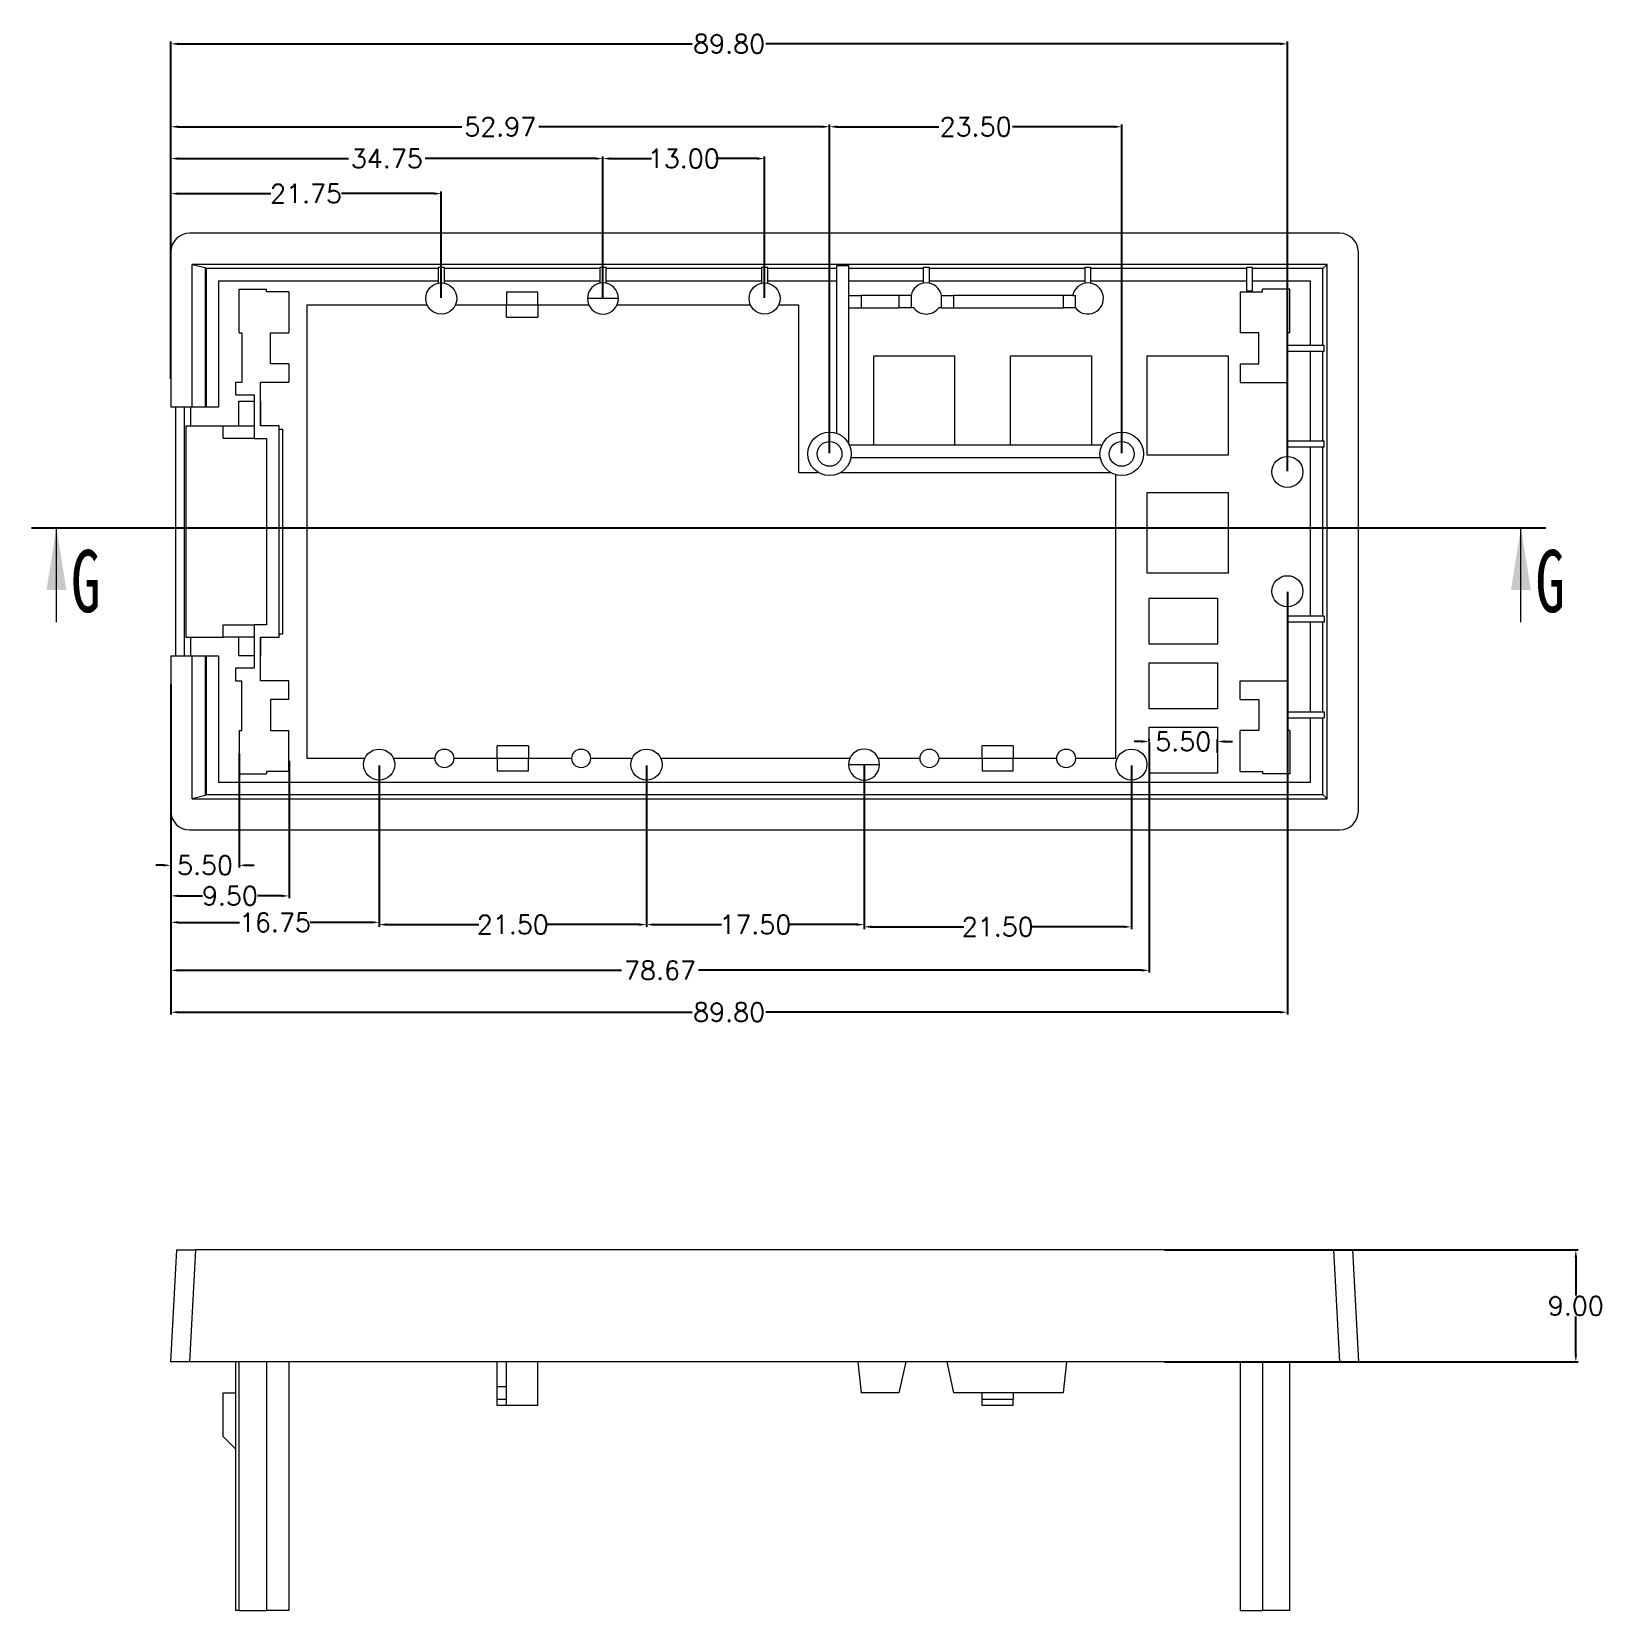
# Model space of a CAD drawing. Header units: inches. Extents: x 1113 to 3281, y 573 to 1166.
# Drawn here: x 2843.9 to 2970.2, y 758.8 to 885.8 of the extents above; entities that cross this region are included whole.
import ezdxf

# ---------------------------------------------------------------- set-up
doc = ezdxf.new("R2010")
doc.units = ezdxf.units.IN
doc.styles.add('SLDTEXTSTYLE6', font='TXT', dxfattribs={"width": 0.7})
doc.styles.get("Standard").update_dxf_attribs({"font": 'txt', "bigfont": 'gbcbig.shx'})
doc.dimstyles.new('2', dxfattribs={"dimtxt": 1.5, "dimasz": 0.6, "dimexe": 0.18, "dimexo": 0.0625, "dimgap": 0.09, "dimtad": 0, "dimtih": 1, "dimtoh": 1, "dimzin": 0, "dimdsep": 46, "dimtxsty": 'Standard', "dimcen": 0, "dimadec": 0, "dimazin": 2, "dimtfac": 1, "dimtofl": 0, "dimtmove": 0, "dimatfit": 3, "dimfxl": 0, "dimtolj": 1, "dimtzin": 0, "dimarcsym": 0})

# ---------------------------------------------------------------- blocks, each defined once
blk = doc.blocks.new('*D466')
at = {"color": 0, "lineweight": -2, "transparency": 16777216}
for p, q in [((2855.12, 827.71), (2855.12, 818.54)), ((2860.62, 827.71), (2860.62, 818.54)), ((2854.52, 818.72), (2853.92, 818.72)), ((2861.22, 818.72), (2861.82, 818.72))]:
    blk.add_line(p, q, dxfattribs=at)
at = {"color": 0, "transparency": 16777216}
for points in [[(2854.52, 818.82), (2854.52, 818.62), (2855.12, 818.72)], [(2861.22, 818.82), (2861.22, 818.62), (2860.62, 818.72)]]:
    blk.add_solid(points, dxfattribs=at)
at = {"layer": 'Defpoints', "color": 0, "transparency": 16777216}
for p in [(2855.12, 827.78), (2860.62, 827.78), (2860.62, 818.72)]:
    blk.add_point(p, dxfattribs=at)
at = {"color": 0, "transparency": 16777216, "insert": (2857.87, 818.72), "char_height": 1.5, "attachment_point": 5}
blk.add_mtext('\\A1;5.50', dxfattribs=at)
blk = doc.blocks.new('*D467')
at = {"color": 0, "lineweight": -2, "transparency": 16777216}
for p, q in [((2855.12, 828.32), (2855.12, 816.08)), ((2864.62, 827.12), (2864.62, 816.08)), ((2855.72, 816.26), (2857.65, 816.26)), ((2864.02, 816.26), (2862.08, 816.26))]:
    blk.add_line(p, q, dxfattribs=at)
at = {"color": 0, "transparency": 16777216}
for points in [[(2855.72, 816.36), (2855.72, 816.16), (2855.12, 816.26)], [(2864.02, 816.36), (2864.02, 816.16), (2864.62, 816.26)]]:
    blk.add_solid(points, dxfattribs=at)
at = {"layer": 'Defpoints', "color": 0, "transparency": 16777216}
for p in [(2855.12, 828.38), (2864.62, 827.18), (2864.62, 816.26)]:
    blk.add_point(p, dxfattribs=at)
at = {"color": 0, "transparency": 16777216, "insert": (2859.87, 816.26), "char_height": 1.5, "attachment_point": 5}
blk.add_mtext('\\A1;9.50', dxfattribs=at)
blk = doc.blocks.new('*D468')
at = {"color": 0, "lineweight": -2, "transparency": 16777216}
for p, q in [((2855.12, 829.26), (2855.12, 813.95)), ((2871.87, 826.76), (2871.87, 813.95)), ((2855.72, 814.13), (2860.65, 814.13)), ((2871.27, 814.13), (2866.33, 814.13))]:
    blk.add_line(p, q, dxfattribs=at)
at = {"color": 0, "transparency": 16777216}
for points in [[(2855.72, 814.23), (2855.72, 814.03), (2855.12, 814.13)], [(2871.27, 814.23), (2871.27, 814.03), (2871.87, 814.13)]]:
    blk.add_solid(points, dxfattribs=at)
at = {"layer": 'Defpoints', "color": 0, "transparency": 16777216}
for p in [(2855.12, 829.32), (2871.87, 826.82), (2871.87, 814.13)]:
    blk.add_point(p, dxfattribs=at)
at = {"color": 0, "transparency": 16777216, "insert": (2863.49, 814.13), "char_height": 1.5, "attachment_point": 5}
blk.add_mtext('\\A1;16.75', dxfattribs=at)
blk = doc.blocks.new('*D469')
at = {"color": 0, "lineweight": -2, "transparency": 16777216}
for p, q in [((2871.87, 826.76), (2871.87, 813.77)), ((2893.37, 826.76), (2893.37, 813.77)), ((2872.47, 813.95), (2879.9, 813.95)), ((2892.77, 813.95), (2885.33, 813.95))]:
    blk.add_line(p, q, dxfattribs=at)
at = {"color": 0, "transparency": 16777216}
for points in [[(2872.47, 814.05), (2872.47, 813.85), (2871.87, 813.95)], [(2892.77, 814.05), (2892.77, 813.85), (2893.37, 813.95)]]:
    blk.add_solid(points, dxfattribs=at)
at = {"layer": 'Defpoints', "color": 0, "transparency": 16777216}
for p in [(2871.87, 826.82), (2893.37, 826.82), (2893.37, 813.95)]:
    blk.add_point(p, dxfattribs=at)
at = {"color": 0, "transparency": 16777216, "insert": (2882.62, 813.95), "char_height": 1.5, "attachment_point": 5}
blk.add_mtext('\\A1;21.50', dxfattribs=at)
blk = doc.blocks.new('*D470')
at = {"color": 0, "lineweight": -2, "transparency": 16777216}
for p, q in [((2893.37, 826.7), (2893.37, 813.77)), ((2910.87, 826.76), (2910.87, 813.77)), ((2893.97, 813.95), (2899.4, 813.95)), ((2910.27, 813.95), (2904.83, 813.95))]:
    blk.add_line(p, q, dxfattribs=at)
at = {"color": 0, "transparency": 16777216}
for points in [[(2893.97, 814.05), (2893.97, 813.85), (2893.37, 813.95)], [(2910.27, 814.05), (2910.27, 813.85), (2910.87, 813.95)]]:
    blk.add_solid(points, dxfattribs=at)
at = {"layer": 'Defpoints', "color": 0, "transparency": 16777216}
for p in [(2893.37, 826.76), (2910.87, 826.82), (2910.87, 813.95)]:
    blk.add_point(p, dxfattribs=at)
at = {"color": 0, "transparency": 16777216, "insert": (2902.12, 813.95), "char_height": 1.5, "attachment_point": 5}
blk.add_mtext('\\A1;17.50', dxfattribs=at)
blk = doc.blocks.new('*D471')
at = {"color": 0, "lineweight": -2, "transparency": 16777216}
for p, q in [((2910.87, 826.76), (2910.87, 813.59)), ((2932.37, 826.76), (2932.37, 813.59)), ((2911.47, 813.77), (2918.9, 813.77)), ((2931.77, 813.77), (2924.33, 813.77))]:
    blk.add_line(p, q, dxfattribs=at)
at = {"color": 0, "transparency": 16777216}
for points in [[(2911.47, 813.87), (2911.47, 813.67), (2910.87, 813.77)], [(2931.77, 813.87), (2931.77, 813.67), (2932.37, 813.77)]]:
    blk.add_solid(points, dxfattribs=at)
at = {"layer": 'Defpoints', "color": 0, "transparency": 16777216}
for p in [(2910.87, 826.82), (2932.37, 826.82), (2932.37, 813.77)]:
    blk.add_point(p, dxfattribs=at)
at = {"color": 0, "transparency": 16777216, "insert": (2921.62, 813.77), "char_height": 1.5, "attachment_point": 5}
blk.add_mtext('\\A1;21.50', dxfattribs=at)
blk = doc.blocks.new('*D472')
at = {"color": 0, "lineweight": -2, "transparency": 16777216}
for p, q in [((2855.12, 829.2), (2855.12, 810.09)), ((2933.79, 828.61), (2933.79, 810.09)), ((2855.72, 810.27), (2891.37, 810.27)), ((2933.19, 810.27), (2897.55, 810.27))]:
    blk.add_line(p, q, dxfattribs=at)
at = {"color": 0, "transparency": 16777216}
for points in [[(2855.72, 810.37), (2855.72, 810.17), (2855.12, 810.27)], [(2933.19, 810.37), (2933.19, 810.17), (2933.79, 810.27)]]:
    blk.add_solid(points, dxfattribs=at)
at = {"layer": 'Defpoints', "color": 0, "transparency": 16777216}
for p in [(2855.12, 829.26), (2933.79, 828.68), (2933.79, 810.27)]:
    blk.add_point(p, dxfattribs=at)
at = {"color": 0, "transparency": 16777216, "insert": (2894.46, 810.27), "char_height": 1.5, "attachment_point": 5}
blk.add_mtext('\\A1;78.67', dxfattribs=at)
blk = doc.blocks.new('*D473')
at = {"color": 0, "lineweight": -2, "transparency": 16777216}
for p, q in [((2933.19, 828.68), (2932.59, 828.68)), ((2933.79, 828.74), (2933.79, 828.86)), ((2939.29, 827.76), (2939.29, 828.86)), ((2939.89, 828.68), (2940.49, 828.68))]:
    blk.add_line(p, q, dxfattribs=at)
at = {"color": 0, "transparency": 16777216}
for points in [[(2933.19, 828.78), (2933.19, 828.58), (2933.79, 828.68)], [(2939.89, 828.78), (2939.89, 828.58), (2939.29, 828.68)]]:
    blk.add_solid(points, dxfattribs=at)
at = {"layer": 'Defpoints', "color": 0, "transparency": 16777216}
for p in [(2933.79, 828.68), (2933.79, 828.68), (2939.29, 827.7)]:
    blk.add_point(p, dxfattribs=at)
at = {"color": 0, "transparency": 16777216, "insert": (2936.54, 828.68), "char_height": 1.5, "attachment_point": 5}
blk.add_mtext('\\A1;5.50', dxfattribs=at)
blk = doc.blocks.new('*D474')
at = {"color": 0, "lineweight": -2, "transparency": 16777216}
for p, q in [((2944.92, 840.71), (2944.92, 806.72)), ((2855.12, 833.27), (2855.12, 806.72)), ((2855.72, 806.9), (2897.05, 806.9)), ((2944.32, 806.9), (2902.98, 806.9))]:
    blk.add_line(p, q, dxfattribs=at)
at = {"color": 0, "transparency": 16777216}
for points in [[(2855.72, 807), (2855.72, 806.8), (2855.12, 806.9)], [(2944.32, 807), (2944.32, 806.8), (2944.92, 806.9)]]:
    blk.add_solid(points, dxfattribs=at)
at = {"layer": 'Defpoints', "color": 0, "transparency": 16777216}
for p in [(2944.92, 840.77), (2855.12, 833.33), (2855.12, 806.9)]:
    blk.add_point(p, dxfattribs=at)
at = {"color": 0, "transparency": 16777216, "insert": (2900.02, 806.9), "char_height": 1.5, "attachment_point": 5}
blk.add_mtext('\\A1;89.80', dxfattribs=at)
blk = doc.blocks.new('*D475')
at = {"color": 0, "lineweight": -2, "transparency": 16777216}
for p, q in [((2855.12, 863), (2855.12, 872.94)), ((2855.72, 872.76), (2863.15, 872.76)), ((2876.27, 872.76), (2868.83, 872.76)), ((2876.87, 864.38), (2876.87, 872.94))]:
    blk.add_line(p, q, dxfattribs=at)
at = {"color": 0, "transparency": 16777216}
for points in [[(2855.72, 872.86), (2855.72, 872.66), (2855.12, 872.76)], [(2876.27, 872.86), (2876.27, 872.66), (2876.87, 872.76)]]:
    blk.add_solid(points, dxfattribs=at)
at = {"layer": 'Defpoints', "color": 0, "transparency": 16777216}
for p in [(2876.87, 872.76), (2876.87, 864.32), (2855.12, 862.94)]:
    blk.add_point(p, dxfattribs=at)
at = {"color": 0, "transparency": 16777216, "insert": (2865.99, 872.76), "char_height": 1.5, "attachment_point": 5}
blk.add_mtext('\\A1;21.75', dxfattribs=at)
blk = doc.blocks.new('*D476')
at = {"color": 0, "lineweight": -2, "transparency": 16777216}
for p, q in [((2855.12, 861.89), (2855.12, 875.76)), ((2855.72, 875.58), (2869.4, 875.58)), ((2889.27, 875.58), (2875.58, 875.58)), ((2889.87, 864.38), (2889.87, 875.76))]:
    blk.add_line(p, q, dxfattribs=at)
at = {"color": 0, "transparency": 16777216}
for points in [[(2855.72, 875.68), (2855.72, 875.48), (2855.12, 875.58)], [(2889.27, 875.68), (2889.27, 875.48), (2889.87, 875.58)]]:
    blk.add_solid(points, dxfattribs=at)
at = {"layer": 'Defpoints', "color": 0, "transparency": 16777216}
for p in [(2889.87, 875.58), (2889.87, 864.32), (2855.12, 861.82)]:
    blk.add_point(p, dxfattribs=at)
at = {"color": 0, "transparency": 16777216, "insert": (2872.49, 875.58), "char_height": 1.5, "attachment_point": 5}
blk.add_mtext('\\A1;34.75', dxfattribs=at)
blk = doc.blocks.new('*D477')
at = {"color": 0, "lineweight": -2, "transparency": 16777216}
for p, q in [((2889.87, 864.38), (2889.87, 875.76)), ((2890.47, 875.58), (2893.78, 875.58)), ((2902.27, 875.58), (2898.96, 875.58)), ((2902.87, 864.38), (2902.87, 875.76))]:
    blk.add_line(p, q, dxfattribs=at)
at = {"color": 0, "transparency": 16777216}
for points in [[(2890.47, 875.68), (2890.47, 875.48), (2889.87, 875.58)], [(2902.27, 875.68), (2902.27, 875.48), (2902.87, 875.58)]]:
    blk.add_solid(points, dxfattribs=at)
at = {"layer": 'Defpoints', "color": 0, "transparency": 16777216}
for p in [(2902.87, 875.58), (2889.87, 864.32), (2902.87, 864.32)]:
    blk.add_point(p, dxfattribs=at)
at = {"color": 0, "transparency": 16777216, "insert": (2896.37, 875.58), "char_height": 1.5, "attachment_point": 5}
blk.add_mtext('\\A1;13.00', dxfattribs=at)
blk = doc.blocks.new('*D478')
at = {"color": 0, "lineweight": -2, "transparency": 16777216}
for p, q in [((2855.12, 857.86), (2855.12, 878.32)), ((2855.72, 878.14), (2878.52, 878.14)), ((2907.49, 878.14), (2884.7, 878.14)), ((2908.09, 851.88), (2908.09, 878.32))]:
    blk.add_line(p, q, dxfattribs=at)
at = {"color": 0, "transparency": 16777216}
for points in [[(2855.72, 878.24), (2855.72, 878.04), (2855.12, 878.14)], [(2907.49, 878.24), (2907.49, 878.04), (2908.09, 878.14)]]:
    blk.add_solid(points, dxfattribs=at)
at = {"layer": 'Defpoints', "color": 0, "transparency": 16777216}
for p in [(2908.09, 878.14), (2855.12, 857.8), (2908.09, 851.82)]:
    blk.add_point(p, dxfattribs=at)
at = {"color": 0, "transparency": 16777216, "insert": (2881.61, 878.14), "char_height": 1.5, "attachment_point": 5}
blk.add_mtext('\\A1;52.97', dxfattribs=at)
blk = doc.blocks.new('*D479')
at = {"color": 0, "lineweight": -2, "transparency": 16777216}
for p, q in [((2908.09, 851.88), (2908.09, 878.32)), ((2908.69, 878.14), (2916.88, 878.14)), ((2930.99, 878.14), (2922.81, 878.14)), ((2931.59, 851.88), (2931.59, 878.32))]:
    blk.add_line(p, q, dxfattribs=at)
at = {"color": 0, "transparency": 16777216}
for points in [[(2908.69, 878.24), (2908.69, 878.04), (2908.09, 878.14)], [(2930.99, 878.24), (2930.99, 878.04), (2931.59, 878.14)]]:
    blk.add_solid(points, dxfattribs=at)
at = {"layer": 'Defpoints', "color": 0, "transparency": 16777216}
for p in [(2931.59, 878.14), (2908.09, 851.82), (2931.59, 851.82)]:
    blk.add_point(p, dxfattribs=at)
at = {"color": 0, "transparency": 16777216, "insert": (2919.84, 878.14), "char_height": 1.5, "attachment_point": 5}
blk.add_mtext('\\A1;23.50', dxfattribs=at)
blk = doc.blocks.new('*D480')
at = {"color": 0, "lineweight": -2, "transparency": 16777216}
for p, q in [((2855.12, 858.11), (2855.12, 884.99)), ((2855.72, 884.81), (2897.05, 884.81)), ((2944.32, 884.81), (2902.98, 884.81)), ((2944.92, 850.43), (2944.92, 884.99))]:
    blk.add_line(p, q, dxfattribs=at)
at = {"color": 0, "transparency": 16777216}
for points in [[(2855.72, 884.91), (2855.72, 884.71), (2855.12, 884.81)], [(2944.32, 884.91), (2944.32, 884.71), (2944.92, 884.81)]]:
    blk.add_solid(points, dxfattribs=at)
at = {"layer": 'Defpoints', "color": 0, "transparency": 16777216}
for p in [(2855.12, 884.81), (2855.12, 858.05), (2944.92, 850.37)]:
    blk.add_point(p, dxfattribs=at)
at = {"color": 0, "transparency": 16777216, "insert": (2900.02, 884.81), "char_height": 1.5, "attachment_point": 5}
blk.add_mtext('\\A1;89.80', dxfattribs=at)
blk = doc.blocks.new('*D481')
at = {"color": 0, "lineweight": -2, "transparency": 16777216}
for p, q in [((2935.04, 787.77), (2968.29, 787.77)), ((2968.11, 787.17), (2968.11, 784.11)), ((2968.11, 779.37), (2968.11, 782.43)), ((2935.04, 778.77), (2968.29, 778.77))]:
    blk.add_line(p, q, dxfattribs=at)
at = {"color": 0, "transparency": 16777216}
for points in [[(2968.01, 787.17), (2968.21, 787.17), (2968.11, 787.77)], [(2968.01, 779.37), (2968.21, 779.37), (2968.11, 778.77)]]:
    blk.add_solid(points, dxfattribs=at)
at = {"layer": 'Defpoints', "color": 0, "transparency": 16777216}
for p in [(2934.98, 787.77), (2968.11, 787.77), (2934.98, 778.77)]:
    blk.add_point(p, dxfattribs=at)
at = {"color": 0, "transparency": 16777216, "insert": (2968.11, 783.27), "char_height": 1.5, "attachment_point": 5}
blk.add_mtext('\\A1;9.00', dxfattribs=at)

msp = doc.modelspace()

# ---------------------------------------------------------------- linework, layer by layer
at = {"color": 7, "linetype": 'Continuous', "lineweight": 15}
for p, q in [((2949.121, 869.572), (2856.617, 869.572)), ((2855.119, 868.074), (2855.119, 855.572)), ((2950.619, 823.07), (2950.619, 868.074)), ((2948.116, 867.068), (2856.823, 867.068)), ((2856.823, 855.572), (2856.823, 867.068)), ((2856.823, 867.068), (2857.884, 866.807)), ((2857.884, 866.807), (2857.963, 866.728)), ((2857.884, 866.807), (2857.884, 855.572)), ((2876.619, 866.728), (2857.963, 866.728)), ((2857.963, 866.728), (2857.963, 855.572)), ((2877.119, 866.806), (2876.619, 866.806)), ((2876.619, 866.806), (2876.619, 865.546)), ((2877.119, 865.546), (2877.119, 866.806)), ((2889.619, 866.728), (2877.119, 866.728)), ((2890.119, 866.806), (2889.619, 866.806)), ((2889.619, 866.806), (2889.619, 865.546)), ((2890.119, 865.546), (2890.119, 866.806)), ((2902.619, 866.728), (2890.119, 866.728)), ((2903.119, 866.806), (2902.619, 866.806)), ((2902.619, 866.806), (2902.619, 865.546)), ((2903.119, 865.546), (2903.119, 866.806)), ((2908.648, 866.728), (2903.119, 866.728)), ((2909.648, 866.963), (2908.648, 866.963)), ((2908.648, 866.963), (2908.648, 853.481)), ((2909.648, 852.621), (2909.648, 866.963)), ((2915.619, 866.728), (2909.648, 866.728)), ((2916.119, 866.806), (2915.619, 866.806)), ((2915.619, 866.806), (2915.619, 865.546)), ((2916.119, 865.546), (2916.119, 866.806)), ((2928.619, 866.728), (2916.119, 866.728)), ((2929.119, 866.806), (2928.619, 866.806)), ((2928.619, 866.806), (2928.619, 865.546)), ((2929.119, 865.546), (2929.119, 866.806)), ((2941.619, 866.728), (2929.119, 866.728)), ((2942.119, 866.806), (2941.619, 866.806)), ((2941.619, 866.806), (2941.619, 864.953)), ((2942.119, 864.953), (2942.119, 866.806)), ((2947.775, 866.728), (2942.119, 866.728)), ((2948.116, 867.068), (2947.775, 866.728)), ((2947.775, 860.572), (2947.775, 866.728)), ((2948.116, 824.075), (2948.116, 867.068)), ((2858.963, 865.728), (2858.963, 855.572)), ((2876.619, 865.728), (2858.963, 865.728)), ((2860.619, 865.072), (2862.819, 865.072)), ((2860.619, 861.572), (2860.619, 865.072)), ((2862.819, 864.872), (2862.819, 865.072)), ((2889.619, 865.728), (2877.119, 865.728)), ((2902.619, 865.728), (2890.119, 865.728)), ((2908.648, 865.728), (2903.119, 865.728)), ((2915.619, 865.728), (2909.648, 865.728)), ((2928.619, 865.728), (2916.119, 865.728)), ((2941.619, 865.728), (2929.119, 865.728)), ((2946.775, 865.728), (2942.119, 865.728)), ((2945.119, 865.072), (2942.919, 865.072)), ((2942.919, 864.872), (2942.919, 865.072)), ((2945.119, 861.572), (2945.119, 865.072)), ((2946.775, 860.572), (2946.775, 865.728)), ((2864.619, 864.872), (2862.819, 864.872)), ((2864.619, 864.872), (2864.619, 861.572)), ((2866.091, 827.322), (2866.091, 863.822)), ((2866.091, 863.822), (2875.724, 863.822)), ((2878.015, 863.822), (2882.119, 863.822)), ((2882.119, 864.822), (2882.119, 863.822)), ((2884.619, 864.822), (2882.119, 864.822)), ((2882.119, 863.822), (2884.619, 863.822)), ((2882.119, 862.822), (2882.119, 863.822)), ((2884.619, 863.822), (2884.619, 864.822)), ((2884.619, 863.822), (2884.619, 862.822)), ((2884.619, 863.822), (2888.724, 863.822)), ((2891.119, 864.322), (2888.619, 864.322)), ((2891.015, 863.822), (2901.724, 863.822)), ((2904.015, 863.822), (2905.591, 863.822)), ((2905.591, 863.822), (2905.591, 850.322)), ((2909.648, 864.572), (2910.648, 864.572)), ((2910.648, 864.572), (2910.648, 863.572)), ((2913.669, 864.572), (2910.648, 864.572)), ((2913.669, 864.572), (2913.669, 863.572)), ((2914.669, 864.572), (2913.669, 864.572)), ((2914.669, 864.572), (2914.669, 863.572)), ((2917.069, 864.572), (2917.069, 863.572)), ((2917.069, 864.572), (2918.069, 864.572)), ((2918.069, 864.572), (2918.069, 863.572)), ((2926.869, 864.572), (2918.069, 864.572)), ((2926.869, 864.572), (2926.869, 863.572)), ((2927.645, 864.572), (2926.869, 864.572)), ((2927.645, 864.572), (2927.869, 864.572)), ((2927.869, 863.572), (2927.869, 864.572)), ((2941.119, 864.872), (2941.119, 861.572)), ((2941.119, 864.872), (2942.919, 864.872)), ((2941.619, 864.953), (2942.119, 864.953)), ((2882.119, 862.822), (2884.619, 862.822)), ((2909.648, 863.572), (2910.648, 863.572)), ((2910.648, 863.572), (2913.669, 863.572)), ((2914.669, 863.572), (2913.669, 863.572)), ((2914.869, 863.572), (2914.669, 863.572)), ((2917.069, 863.572), (2916.869, 863.572)), ((2917.069, 863.572), (2918.069, 863.572)), ((2918.069, 863.572), (2926.869, 863.572)), ((2927.869, 863.572), (2926.869, 863.572)), ((2860.619, 861.572), (2860.819, 861.572)), ((2860.819, 861.572), (2860.819, 857.572)), ((2863.119, 859.072), (2863.119, 861.572)), ((2863.119, 861.572), (2864.619, 861.572)), ((2942.619, 861.572), (2941.119, 861.572)), ((2942.619, 859.072), (2942.619, 861.572)), ((2945.119, 861.572), (2944.919, 861.572)), ((2944.919, 861.572), (2944.919, 857.572)), ((2944.919, 860.572), (2947.88, 860.572)), ((2947.88, 860.072), (2944.919, 860.072)), ((2946.775, 852.872), (2946.775, 860.072)), ((2947.775, 852.872), (2947.775, 860.072)), ((2947.88, 860.072), (2947.88, 860.572)), ((2864.619, 859.072), (2863.119, 859.072)), ((2864.619, 859.072), (2864.619, 857.572)), ((2911.648, 859.722), (2918.148, 859.722)), ((2911.648, 852.522), (2911.648, 859.722)), ((2918.148, 859.722), (2918.148, 852.522)), ((2922.648, 859.722), (2929.148, 859.722)), ((2922.648, 852.522), (2922.648, 859.722)), ((2929.148, 859.722), (2929.148, 852.522)), ((2933.648, 851.722), (2933.648, 859.722)), ((2933.648, 859.722), (2940.148, 859.722)), ((2940.148, 859.722), (2940.148, 851.722)), ((2941.119, 859.072), (2942.619, 859.072)), ((2941.119, 859.072), (2941.119, 857.572)), ((2860.319, 857.572), (2860.319, 856.572)), ((2860.819, 857.572), (2860.319, 857.572)), ((2864.619, 857.572), (2862.319, 857.572)), ((2862.319, 854.072), (2862.319, 857.572)), ((2941.119, 857.572), (2944.919, 857.572)), ((2860.319, 856.572), (2861.819, 856.572)), ((2861.819, 856.572), (2861.819, 853.072)), ((2856.823, 855.572), (2855.119, 855.572)), ((2855.486, 855.572), (2855.486, 835.572)), ((2856.212, 835.572), (2856.212, 855.572)), ((2856.712, 854.072), (2856.712, 855.572)), ((2857.884, 855.572), (2856.823, 855.572)), ((2857.963, 855.572), (2857.884, 855.572)), ((2858.963, 855.572), (2857.963, 855.572)), ((2860.591, 856.072), (2861.819, 856.072)), ((2860.591, 854.072), (2860.591, 856.072)), ((2862.319, 856.072), (2862.341, 856.072)), ((2862.341, 856.072), (2862.341, 854.072)), ((2856.319, 854.072), (2856.319, 837.072)), ((2856.319, 854.072), (2859.319, 854.072)), ((2859.319, 853.072), (2859.319, 854.072)), ((2859.319, 854.072), (2861.819, 854.072)), ((2863.819, 854.072), (2862.319, 854.072)), ((2863.819, 837.072), (2863.819, 854.072)), ((2863.819, 853.822), (2864.091, 853.822)), ((2864.091, 853.822), (2864.091, 837.322)), ((2861.819, 853.072), (2859.319, 853.072)), ((2861.819, 853.072), (2862.819, 853.072)), ((2862.819, 853.072), (2862.819, 838.072)), ((2929.987, 852.522), (2909.695, 852.522)), ((2944.916, 852.872), (2947.88, 852.872)), ((2944.916, 852.372), (2944.916, 852.872)), ((2947.88, 852.372), (2944.916, 852.372)), ((2946.775, 838.772), (2946.775, 852.372)), ((2947.775, 838.772), (2947.775, 852.372)), ((2947.88, 852.372), (2947.88, 852.872)), ((2909.815, 851.522), (2929.867, 851.522)), ((2940.148, 851.722), (2933.648, 851.722)), ((2905.591, 850.322), (2907.19, 850.322)), ((2908.992, 850.322), (2930.69, 850.322)), ((2931.091, 850.145), (2931.091, 827.322)), ((2933.648, 842.222), (2933.648, 848.722)), ((2933.648, 848.722), (2940.148, 848.722)), ((2940.148, 848.722), (2940.148, 842.222)), ((2940.148, 842.222), (2933.648, 842.222)), ((2933.791, 836.522), (2933.791, 840.222)), ((2933.791, 840.222), (2939.291, 840.222)), ((2939.291, 840.222), (2939.291, 836.522)), ((2944.916, 838.272), (2944.916, 838.772)), ((2947.88, 838.772), (2944.916, 838.772)), ((2947.88, 838.772), (2947.88, 838.272)), ((2859.319, 837.072), (2859.319, 838.072)), ((2859.319, 838.072), (2861.819, 838.072)), ((2862.819, 838.072), (2861.819, 838.072)), ((2861.819, 838.072), (2861.819, 834.572)), ((2864.091, 837.322), (2863.819, 837.322)), ((2947.88, 838.272), (2944.916, 838.272)), ((2946.775, 831.072), (2946.775, 838.272)), ((2947.775, 831.072), (2947.775, 838.272)), ((2856.319, 837.072), (2859.319, 837.072)), ((2856.712, 835.572), (2856.712, 837.072)), ((2861.819, 837.072), (2859.319, 837.072)), ((2860.591, 835.572), (2860.591, 837.072)), ((2862.319, 833.572), (2862.319, 837.072)), ((2862.319, 837.072), (2863.819, 837.072)), ((2862.341, 837.072), (2862.341, 835.572)), ((2939.291, 836.522), (2933.791, 836.522)), ((2855.119, 835.572), (2856.823, 835.572)), ((2855.119, 835.572), (2855.119, 823.07)), ((2856.823, 824.075), (2856.823, 835.572)), ((2856.823, 835.572), (2857.884, 835.572)), ((2857.884, 835.572), (2857.884, 824.337)), ((2857.884, 835.572), (2857.963, 835.572)), ((2857.963, 835.572), (2857.963, 824.416)), ((2857.963, 835.572), (2858.963, 835.572)), ((2858.963, 835.572), (2858.963, 825.416)), ((2861.819, 834.572), (2860.319, 834.572)), ((2860.319, 834.572), (2860.319, 833.572)), ((2861.819, 835.572), (2860.591, 835.572)), ((2862.341, 835.572), (2862.319, 835.572)), ((2933.791, 831.322), (2933.791, 835.022)), ((2933.791, 835.022), (2939.291, 835.022)), ((2939.291, 835.022), (2939.291, 831.322)), ((2860.319, 833.572), (2860.819, 833.572)), ((2860.819, 829.572), (2860.819, 833.572)), ((2864.619, 833.572), (2862.319, 833.572)), ((2864.619, 832.072), (2864.619, 833.572)), ((2941.119, 832.072), (2941.119, 833.572)), ((2941.119, 833.572), (2944.919, 833.572)), ((2944.919, 829.572), (2944.919, 833.572)), ((2863.119, 832.072), (2863.119, 829.572)), ((2864.619, 832.072), (2863.119, 832.072)), ((2941.119, 832.072), (2942.619, 832.072)), ((2942.619, 832.072), (2942.619, 829.572)), ((2939.291, 831.322), (2933.791, 831.322)), ((2944.919, 831.072), (2947.88, 831.072)), ((2947.88, 831.072), (2947.88, 830.572)), ((2860.619, 829.572), (2860.819, 829.572)), ((2860.619, 829.572), (2860.619, 826.072)), ((2863.119, 829.572), (2864.619, 829.572)), ((2864.619, 826.272), (2864.619, 829.572)), ((2933.791, 826.122), (2933.791, 829.822)), ((2933.791, 829.822), (2939.291, 829.822)), ((2939.291, 829.822), (2939.291, 826.122)), ((2942.619, 829.572), (2941.119, 829.572)), ((2941.119, 826.272), (2941.119, 829.572)), ((2944.919, 830.572), (2947.88, 830.572)), ((2945.119, 829.572), (2944.919, 829.572)), ((2945.119, 829.572), (2945.119, 826.072)), ((2946.775, 825.416), (2946.775, 830.572)), ((2947.775, 824.416), (2947.775, 830.572)), ((2883.869, 828.322), (2881.369, 828.322)), ((2881.369, 827.322), (2881.369, 828.322)), ((2883.869, 828.322), (2883.869, 827.322)), ((2922.869, 828.322), (2920.369, 828.322)), ((2920.369, 827.322), (2920.369, 828.322)), ((2922.869, 828.322), (2922.869, 827.322)), ((2870.724, 827.322), (2866.091, 827.322)), ((2876.369, 827.322), (2873.015, 827.322)), ((2881.369, 827.322), (2877.869, 827.322)), ((2881.369, 827.322), (2881.369, 826.322)), ((2883.869, 827.322), (2881.369, 827.322)), ((2883.869, 826.322), (2883.869, 827.322)), ((2887.369, 827.322), (2883.869, 827.322)), ((2892.224, 827.322), (2888.869, 827.322)), ((2909.724, 827.322), (2894.515, 827.322)), ((2915.369, 827.322), (2912.015, 827.322)), ((2920.369, 827.322), (2916.869, 827.322)), ((2920.369, 827.322), (2920.369, 826.322)), ((2922.869, 827.322), (2920.369, 827.322)), ((2922.869, 826.322), (2922.869, 827.322)), ((2926.369, 827.322), (2922.869, 827.322)), ((2931.091, 827.322), (2927.869, 827.322)), ((2860.619, 826.072), (2862.819, 826.072)), ((2862.819, 826.272), (2862.819, 826.072)), ((2864.619, 826.272), (2862.819, 826.272)), ((2881.369, 826.322), (2883.869, 826.322)), ((2909.619, 826.822), (2912.119, 826.822)), ((2920.369, 826.322), (2922.869, 826.322)), ((2939.291, 826.122), (2933.791, 826.122)), ((2941.119, 826.272), (2942.919, 826.272)), ((2942.919, 826.272), (2942.919, 826.072)), ((2945.119, 826.072), (2942.919, 826.072)), ((2857.884, 824.337), (2857.963, 824.416)), ((2857.963, 824.416), (2947.775, 824.416)), ((2858.963, 825.416), (2946.775, 825.416)), ((2948.116, 824.075), (2947.775, 824.416)), ((2857.884, 824.337), (2856.823, 824.075)), ((2856.823, 824.075), (2948.116, 824.075)), ((2856.617, 821.572), (2949.121, 821.572)), ((2855.119, 778.771), (2855.591, 787.771)), ((2855.591, 787.771), (2857.089, 787.771)), ((2857.089, 787.771), (2856.617, 778.771)), ((2948.65, 787.771), (2857.089, 787.771)), ((2949.121, 778.771), (2948.65, 787.771)), ((2948.65, 787.771), (2950.148, 787.771)), ((2950.148, 787.771), (2950.619, 778.771)), ((2856.617, 778.771), (2855.119, 778.771)), ((2949.121, 778.771), (2856.617, 778.771)), ((2860.319, 778.771), (2860.319, 758.771)), ((2860.619, 758.771), (2860.619, 778.771)), ((2862.819, 778.771), (2862.819, 758.771)), ((2864.619, 778.771), (2864.619, 758.771)), ((2881.369, 776.771), (2881.369, 778.771)), ((2882.119, 775.271), (2882.119, 778.771)), ((2884.619, 775.271), (2884.619, 778.771)), ((2910.37, 778.771), (2910.648, 776.271)), ((2914.225, 778.771), (2913.669, 776.271)), ((2917.514, 778.771), (2918.069, 776.271)), ((2927.147, 778.771), (2926.869, 776.271)), ((2941.119, 778.771), (2941.119, 758.771)), ((2942.919, 778.771), (2942.919, 758.771)), ((2945.119, 758.771), (2945.119, 778.771)), ((2950.619, 778.771), (2949.121, 778.771)), ((2859.319, 776.271), (2860.319, 776.271)), ((2859.319, 772.771), (2859.319, 776.271)), ((2882.119, 776.771), (2881.369, 776.771)), ((2881.369, 775.771), (2881.369, 776.771)), ((2913.669, 776.271), (2910.648, 776.271)), ((2926.869, 776.271), (2918.069, 776.271)), ((2920.369, 775.771), (2920.369, 776.271)), ((2922.869, 776.271), (2922.869, 775.771)), ((2881.369, 775.771), (2882.119, 775.771)), ((2881.369, 775.271), (2881.369, 775.771)), ((2882.119, 775.271), (2881.369, 775.271)), ((2884.619, 775.271), (2882.119, 775.271)), ((2920.369, 775.771), (2922.869, 775.771)), ((2920.369, 775.271), (2920.369, 775.771)), ((2922.869, 775.271), (2920.369, 775.271)), ((2922.869, 775.271), (2922.869, 775.771)), ((2859.319, 772.771), (2860.319, 771.771)), ((2860.619, 758.771), (2860.319, 758.771)), ((2860.619, 758.771), (2862.819, 758.771)), ((2864.619, 758.771), (2862.819, 758.771)), ((2941.119, 758.771), (2942.919, 758.771)), ((2945.119, 758.771), (2942.919, 758.771))]:
    msp.add_line(p, q, dxfattribs=at)
at = {"color": 1}
msp.add_line((2843.918, 845.881), (2965.696, 845.881), dxfattribs=at)
at = {"color": 7, "linetype": 'Continuous', "lineweight": 0}
for p, q in [((2845.918, 838.281), (2845.918, 845.881)), ((2963.696, 838.281), (2963.696, 845.881))]:
    msp.add_line(p, q, dxfattribs=at)
at = {"color": 7, "linetype": 'Continuous', "lineweight": 15}
for centre, radius in [((2876.869, 864.322), 1.25), ((2902.869, 864.322), 1.25), ((2908.091, 851.822), 1.75), ((2908.091, 851.822), 1), ((2931.591, 851.822), 1.75), ((2931.591, 851.822), 1), ((2944.916, 850.372), 1.25), ((2944.916, 840.772), 1.25), ((2871.869, 826.822), 1.25), ((2877.119, 827.322), 0.75), ((2888.119, 827.322), 0.75), ((2893.369, 826.822), 1.25), ((2916.119, 827.322), 0.75), ((2927.119, 827.322), 0.75), ((2932.369, 826.822), 1.25)]:
    msp.add_circle(centre, radius, dxfattribs=at)
for centre, start, end in [((2889.869, 864.322), 0, 180), ((2915.869, 864.322), 11.53696, 168.46304), ((2928.869, 864.322), 216.8699, 168.46304), ((2889.869, 864.322), 180, 0), ((2915.869, 864.322), 216.8699, 323.1301), ((2910.869, 826.822), 0, 180), ((2910.869, 826.822), 180, 0)]:
    msp.add_arc(centre, 1.25, start, end, dxfattribs=at)
for centre, major_axis in [((2856.621, 868.07), (1.064, -1.064)), ((2949.117, 868.07), (-1.064, -1.064)), ((2856.621, 823.074), (1.064, 1.064)), ((2949.117, 823.074), (-1.064, 1.064))]:
    msp.add_ellipse(centre, major_axis=major_axis, ratio=0.9972647, start_param=2.357564, end_param=3.9256213, dxfattribs=at)
at = {"color": 7, "linetype": 'Continuous', "lineweight": 0}
for points in [[(2845.918, 845.881), (2845.118, 840.881), (2846.718, 840.881)], [(2963.696, 845.881), (2962.896, 840.881), (2964.496, 840.881)]]:
    msp.add_solid(points, dxfattribs=at)

# ---------------------------------------------------------------- texts
at = {"color": 7, "linetype": 'Continuous', "char_height": 5, "attachment_point": 1, "style": 'SLDTEXTSTYLE6'}
for insert in [(2847.08, 844.088), (2964.858, 844.088)]:
    msp.add_mtext('G', dxfattribs=dict(at, insert=insert))

# ---------------------------------------------------------------- dimensions: what is measured, and where the dimension line sits
for base, p1, p2, picture, middle in [((2855.119, 884.814), (2944.916, 850.372), (2855.119, 858.046), '*D480', (2900.018, 884.814)), ((2908.091, 878.142), (2855.119, 857.797), (2908.091, 851.822), '*D478', (2881.605, 878.142)), ((2931.591, 878.142), (2908.091, 851.822), (2931.591, 851.822), '*D479', (2919.841, 878.142)), ((2889.869, 875.581), (2855.119, 861.823), (2889.869, 864.322), '*D476', (2872.494, 875.581)), ((2902.869, 875.581), (2889.869, 864.322), (2902.869, 864.322), '*D477', (2896.369, 875.581)), ((2876.869, 872.755), (2855.119, 862.941), (2876.869, 864.322), '*D475', (2865.994, 872.755)), ((2855.119, 806.899), (2944.916, 840.772), (2855.119, 833.333), '*D474', (2900.018, 806.899)), ((2933.791, 828.675), (2939.291, 827.695), (2933.791, 828.675), '*D473', (2936.541, 828.675)), ((2871.869, 814.132), (2855.119, 829.321), (2871.869, 826.822), '*D468', (2863.494, 814.132)), ((2933.791, 810.27), (2855.119, 829.258), (2933.791, 828.675), '*D472', (2894.455, 810.27)), ((2864.619, 816.259), (2855.119, 828.379), (2864.619, 827.181), '*D467', (2859.869, 816.259)), ((2860.619, 818.719), (2855.119, 827.775), (2860.619, 827.775), '*D466', (2857.869, 818.719)), ((2893.369, 813.952), (2871.869, 826.822), (2893.369, 826.822), '*D469', (2882.619, 813.952)), ((2910.869, 813.952), (2893.369, 826.759), (2910.869, 826.822), '*D470', (2902.119, 813.952)), ((2932.369, 813.772), (2910.869, 826.822), (2932.369, 826.822), '*D471', (2921.619, 813.772))]:
    dim = msp.add_linear_dim(base=base, p1=p1, p2=p2, dimstyle='2')
    dim.commit()
    dim.dimension.update_dxf_attribs({"geometry": picture, "text_midpoint": middle})
dim = msp.add_linear_dim(base=(2968.111, 787.771), p1=(2934.981, 778.771), p2=(2934.981, 787.771), angle=90, dimstyle='2')
dim.commit()
dim.dimension.update_dxf_attribs({"geometry": '*D481', "text_midpoint": (2968.111, 783.271)})

doc.saveas('drawing.dxf')
